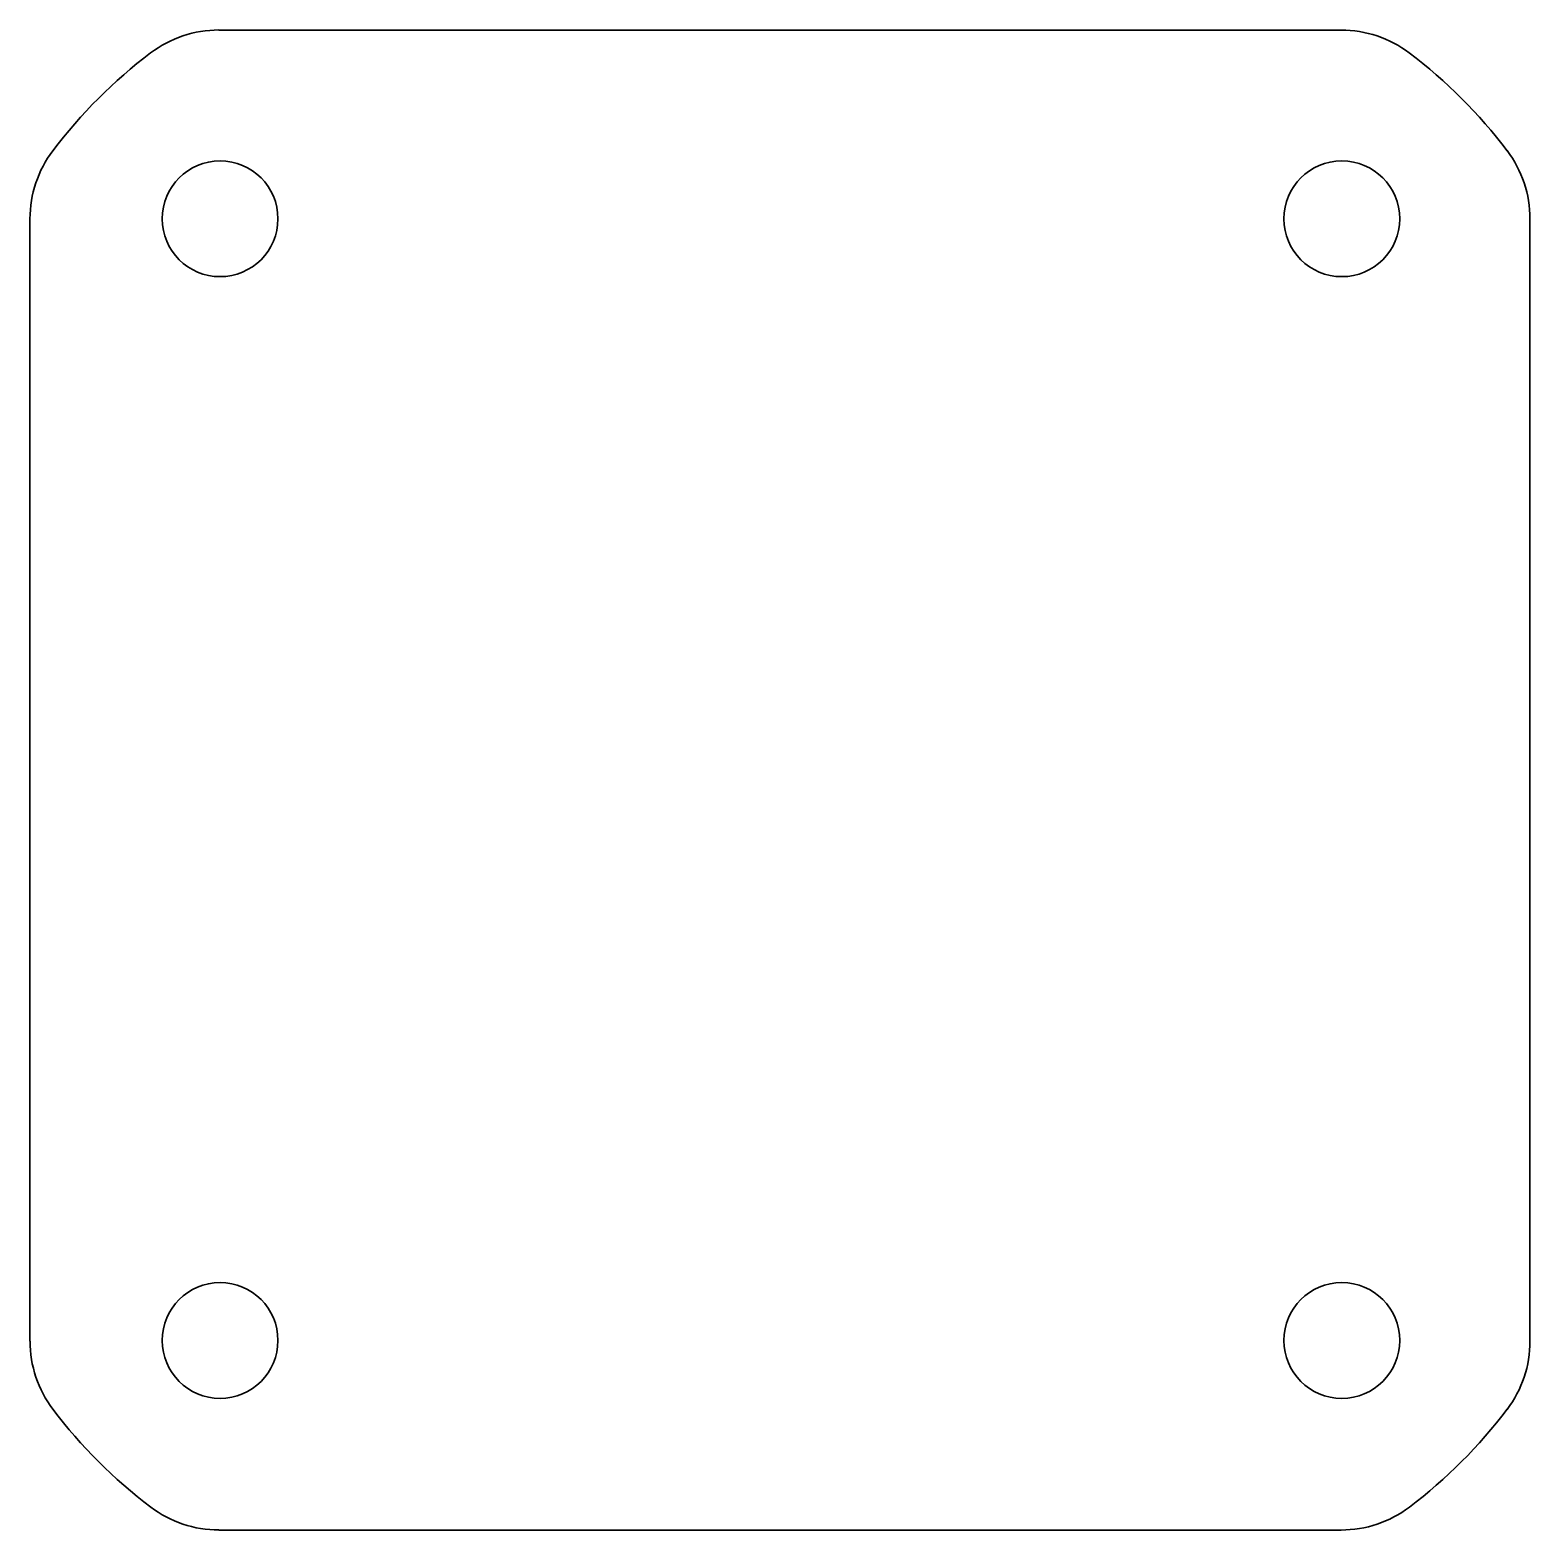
# Model space of a CAD drawing. Header units: millimetres. Extents: x -32.6 to 8.8, y -13.4 to 28.1.
import ezdxf

# ---------------------------------------------------------------- set-up
doc = ezdxf.new("R2010")
doc.units = ezdxf.units.MM
doc.layers.get('0').update_dxf_attribs({"lineweight": 35})

# ---------------------------------------------------------------- blocks, each defined once
blk = doc.blocks.new('*X2')
for p, q in [((-1.5533, -2.0739), (-1.5533, -2.0739)), ((-1.5533, -2.0739), (1.548, -2.0739)), ((-1.5533, -2.0739), (1.548, -2.0739)), ((1.548, -2.0739), (1.548, -2.0739))]:
    blk.add_line(p, q)
blk = doc.blocks.new('*X3')
for p, q in [((1.548, 2.0716), (-1.5532, 2.0716)), ((-1.5532, 2.0716), (-1.5532, 2.0716)), ((1.548, 2.0716), (-1.5532, 2.0716)), ((1.548, 2.0716), (1.548, 2.0716))]:
    blk.add_line(p, q)
blk = doc.blocks.new('*X4')
for p, q in [((-2.0753, 1.5495), (-2.0753, 1.5495)), ((-2.0753, 1.5495), (-2.0753, -1.5518)), ((-2.0753, 1.5495), (-2.0753, -1.5518)), ((-2.0753, -1.5518), (-2.0753, -1.5518))]:
    blk.add_line(p, q)

msp = doc.modelspace()

# ---------------------------------------------------------------- linework, layer by layer
for p, q in [((3.605, 28.092), (-27.407, 28.092)), ((3.605, 28.092), (-27.407, 28.092)), ((-32.628, 22.871), (-32.628, -8.142)), ((-32.628, 22.871), (-32.628, -8.142)), ((8.826, -8.142), (8.826, 22.87)), ((8.826, 22.87), (8.826, 22.87)), ((8.826, -8.142), (8.826, 22.87)), ((8.826, -8.142), (8.826, 22.87)), ((8.826, -8.142), (8.826, 22.87)), ((8.826, -8.142), (8.826, -8.142)), ((-27.408, -13.363), (3.605, -13.363)), ((-27.408, -13.363), (3.605, -13.363))]:
    msp.add_line(p, q)
for centre in [(-27.375, 22.876), (-27.375, 22.876), (3.625, 22.876), (3.625, 22.876), (-27.375, -8.124), (-27.375, -8.124), (3.625, -8.124), (3.625, -8.124)]:
    msp.add_circle(centre, 1.6)
for centre, radius, start, end in [((-27.404, 24.961), 3.132, 90.0397, 127.1031), ((-27.404, 24.961), 3.132, 90.0397, 127.1031), ((3.601, 24.953), 3.139, 52.9743, 89.919), ((3.601, 24.953), 3.139, 52.9743, 89.919), ((-20.931, 16.394), 13.869, 127.0819, 142.9181), ((-20.931, 16.394), 13.869, 127.0819, 142.9181), ((-2.871, 16.395), 13.869, 37.0819, 52.9181), ((-2.871, 16.395), 13.869, 37.0819, 52.9181), ((-29.504, 22.872), 3.124, 142.9099, 180.0197), ((-29.504, 22.872), 3.124, 142.9099, 180.0197), ((5.704, 22.873), 3.122, 359.9564, 37.1319), ((5.704, 22.873), 3.122, 359.9564, 37.1319), ((-29.511, -8.145), 3.116, 179.939, 217.1677), ((-29.511, -8.145), 3.116, 179.939, 217.1677), ((5.702, -8.144), 3.124, 322.9099, 0.038), ((5.702, -8.144), 3.124, 322.9099, 0.038), ((-20.93, -1.665), 13.869, 217.082, 232.918), ((-20.93, -1.665), 13.869, 217.082, 232.918), ((-2.923, -1.612), 13.943, 307.1242, 322.8758), ((-2.923, -1.612), 13.943, 307.1242, 322.8758), ((-27.41, -10.246), 3.116, 232.8323, 270.0427), ((-27.41, -10.246), 3.116, 232.8323, 270.0427), ((3.608, -10.241), 3.122, 269.9564, 307.1319), ((3.608, -10.241), 3.122, 269.9564, 307.1319)]:
    msp.add_arc(centre, radius, start, end)

# ---------------------------------------------------------------- block references
at = {"xscale": 10, "yscale": 10, "zscale": 10}
for name in ['*X3', '*X4', '*X2']:
    msp.add_blockref(name, (-11.875, 7.376), dxfattribs=at)

doc.saveas('drawing.dxf')
